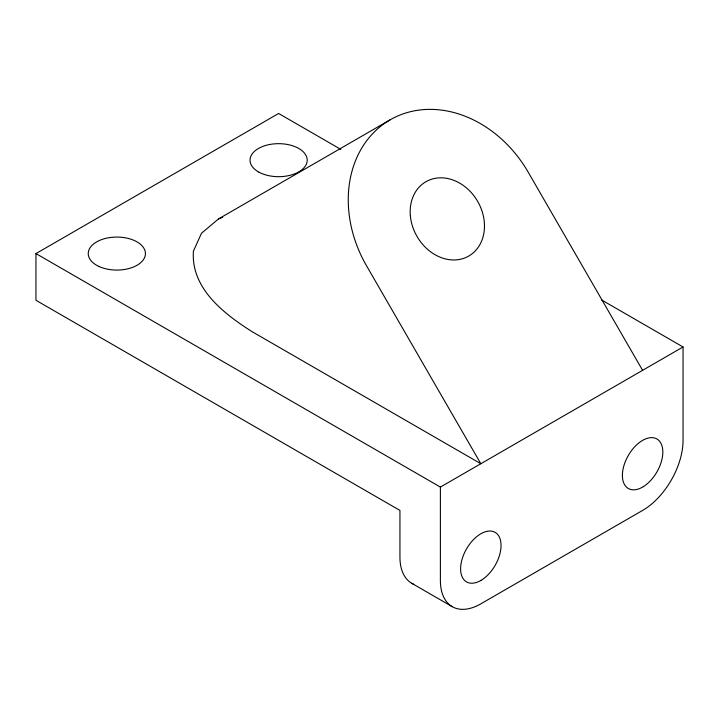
<?xml version="1.0" encoding="UTF-8"?>
<svg xmlns="http://www.w3.org/2000/svg" width="719" height="719" viewBox="0 0 719 719"><rect width="100%" height="100%" fill="white"/><g stroke="black" fill="none" stroke-linecap="round" stroke-linejoin="round"><path stroke-width="1.08" d="M390.129 119.83L218.54 218.9L201.509 233.235L193.42 251.093C190.724 288.337 223.915 313.763 252.045 331.639L480.831 463.728L366.438 265.599A114.393 93.398 60 0 1 390.129 119.83A114.393 93.398 60 0 1 528.213 172.192L642.606 370.33M413.713 584.286A57.196 33.02 -60 0 1 399.944 557.126L399.944 510.427L35.95 300.281L35.95 253.582L278.613 113.476L340.833 149.399M440.388 487.078L683.05 346.98L683.05 440.379A57.196 33.02 -60 0 1 642.606 510.427L480.831 603.834A57.196 33.02 -60 0 1 440.388 580.476L440.388 487.078L35.95 253.582M218.54 218.9L222.683 217.255M601.381 299.832L683.05 346.98M411.789 583.316L452.233 606.665M480.912 580.431A28.598 16.51 -60 0 0 498.303 535.287A28.598 16.51 -60 0 0 463.279 555.67A28.598 16.51 -60 0 0 480.912 580.431M643.28 486.673A28.598 16.51 -60 0 0 659.772 441.475A28.598 16.51 -60 0 0 624.766 463.036A28.598 16.51 -60 0 0 643.28 486.673M98.952 266.461A28.598 16.51 0 0 0 145.103 256.081A28.598 16.51 0 0 0 106.457 238.196A28.598 16.51 0 0 0 98.952 266.461M259.047 172.218A28.598 16.51 0 0 0 306.456 163.941A28.598 16.51 0 0 0 270.335 144.375A28.598 16.51 0 0 0 259.047 172.218M410.333 215.484A42.897 35.024 60 0 0 468.779 256.045A42.897 35.024 60 0 0 462.874 185.151A42.897 35.024 60 0 0 410.333 215.484"/></g></svg>
